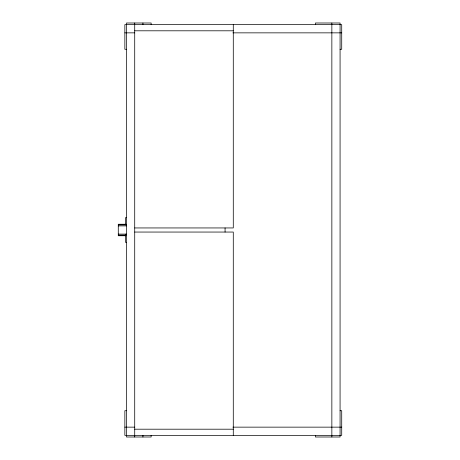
<?xml version="1.0" encoding="UTF-8"?>
<svg xmlns="http://www.w3.org/2000/svg" width="460" height="460" viewBox="0 0 460 460"><rect width="100%" height="100%" fill="white"/><g stroke="black" fill="none" stroke-linecap="round" stroke-linejoin="round"><path stroke-width="0.69" d="M134.717 30.803L233.283 30.803M124.855 32.855L134.717 32.855M232.927 32.855L341.717 32.855M126.5 49.283L124.855 49.283L124.855 24.644L341.717 24.644L341.717 49.283L340.072 49.283M126.5 217.678L125.471 217.678L125.471 224.865M126.143 224.25L118.283 224.25L118.283 235.75L126.143 235.75M118.283 224.865L126.5 224.865M118.283 225.894L126.5 225.894M134.717 227.947L233.283 227.947L233.283 24.644M134.717 232.053L233.283 232.053L233.283 435.355M118.283 234.105L126.5 234.105M118.283 235.135L125.471 235.135M126.5 242.322L125.471 242.322L125.471 234.105M126.5 410.717L124.855 410.717L124.855 435.355L341.717 435.355L341.717 410.717L340.072 410.717M124.855 427.144L134.717 427.144M232.927 427.144L341.717 427.144M134.717 429.197L233.283 429.197M331.855 23L331.855 437M315.428 24.644L315.428 23L340.072 23L340.072 437L315.428 437L315.428 435.355M225.072 227.947L225.072 232.053M151.144 24.644L151.144 23L126.5 23L126.5 437L151.144 437L151.144 435.355M142.928 23L142.928 24.644M142.928 435.355L142.928 437M134.717 23L134.717 437"/></g></svg>
